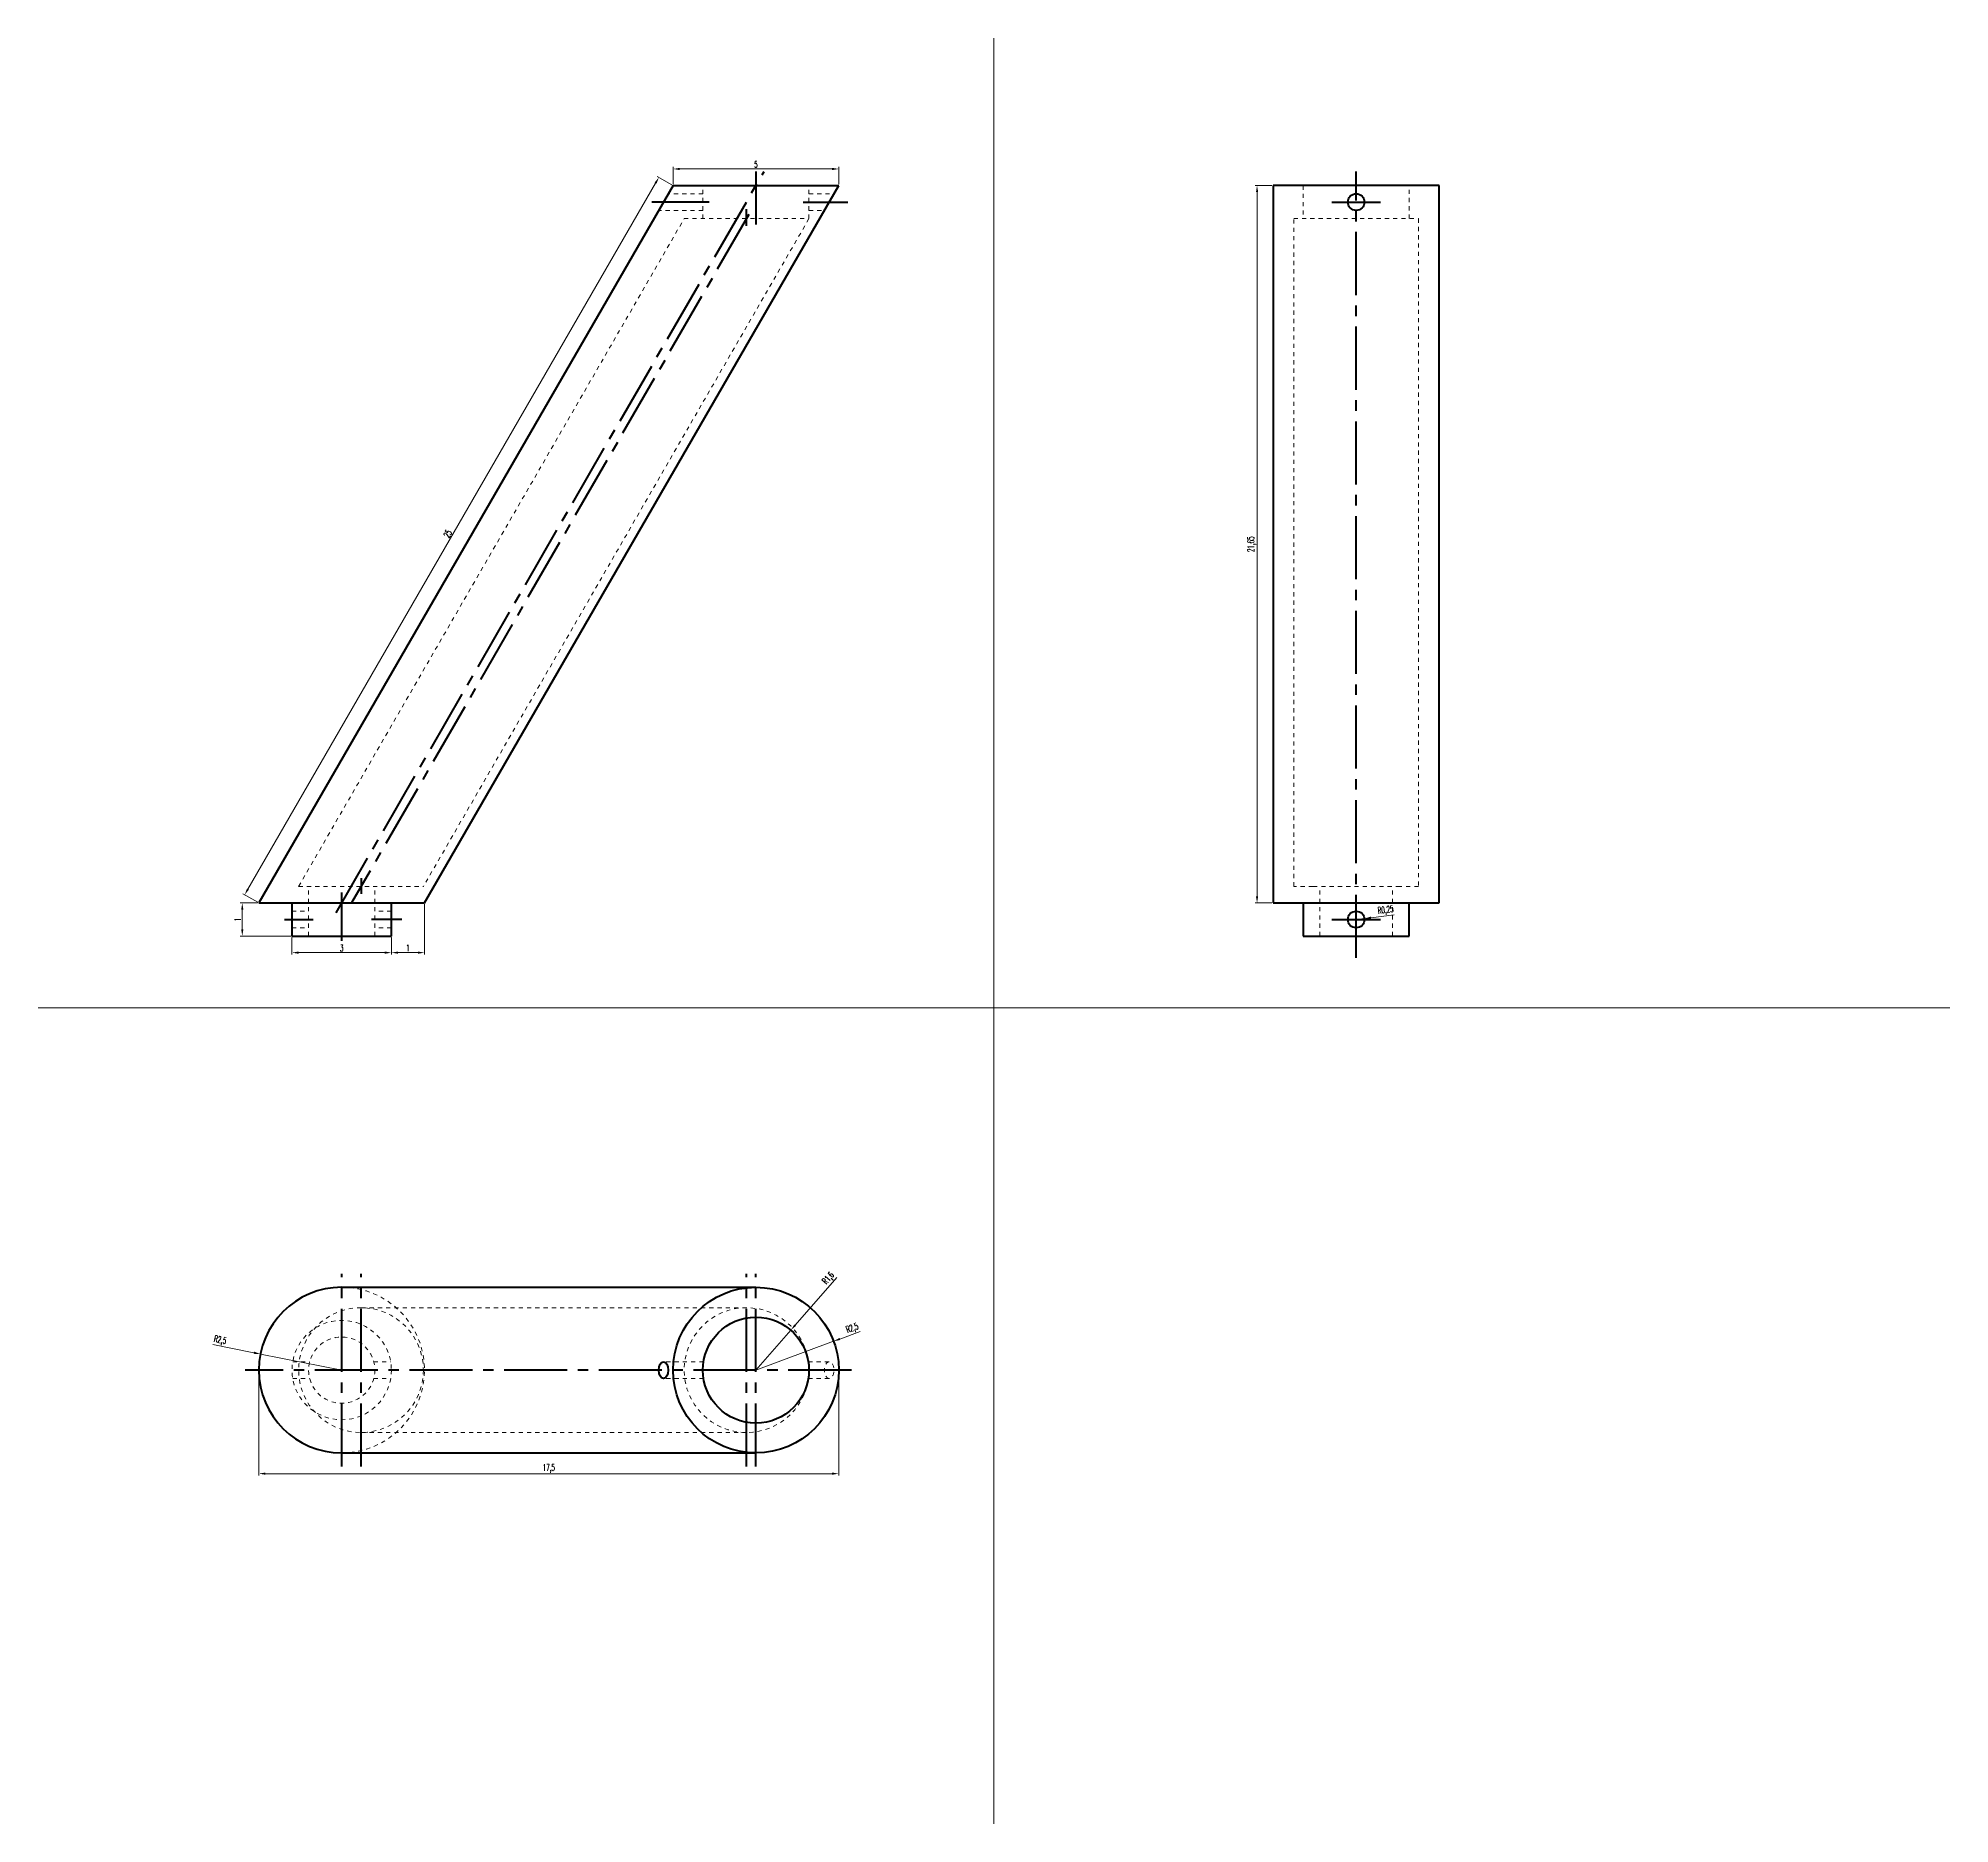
# Model space of a CAD drawing. Header units: millimetres. Extents: x -41.2 to 16.5, y -57.2 to -3.3.
import ezdxf

# ---------------------------------------------------------------- set-up
doc = ezdxf.new("R2010")
doc.units = ezdxf.units.MM
doc.header["$LTSCALE"] = 0.1
doc.linetypes.add('CENTRO2', pattern=[28.575, 19.05, -3.175, 3.175, -3.175])
doc.linetypes.add('JIS_02_1.2', pattern=[2.5, 1.25, -1.25])
for name, color, linetype, lineweight in [('Aristas Ocultas', 1, 'JIS_02_1.2', 20), ('Contorno', 5, 'Continuous', 60), ('Cotas', 6, 'Continuous', 20), ('Ejes', 3, 'CENTRO2', 40), ('Vistas', 8, 'Continuous', 20)]:
    doc.layers.add(name, color=color, linetype=linetype, lineweight=lineweight)
doc.styles.get("Standard").update_dxf_attribs({"font": 'romans.shx', "width": 0.5})
doc.dimstyles.new('ISO-25', dxfattribs={"dimscale": 0.2, "dimtxt": 1, "dimasz": 1, "dimexe": 0.3, "dimexo": 0.2, "dimgap": 0.2, "dimtad": 1, "dimtxsty": 'Standard', "dimcen": 2.5, "dimclrd": 256, "dimclre": 6, "dimclrt": 6, "dimadec": 0, "dimazin": 0, "dimtfac": 1, "dimtmove": 0, "dimatfit": 3, "dimfxl": 1, "dimtfillclr": 6, "dimlwd": 20, "dimlwe": 20, "dimarcsym": 0})

# ---------------------------------------------------------------- blocks, each defined once
blk = doc.blocks.new('*D2')
at = {"layer": 'Cotas', "color": 6, "linetype": 'Continuous', "lineweight": 20}
for p, q in [((-22.068, -7.731), (-22.068, -7.211)), ((-17.068, -7.731), (-17.068, -7.211))]:
    blk.add_line(p, q, dxfattribs=at)
at = {"layer": 'Cotas', "linetype": 'Continuous', "lineweight": 20}
blk.add_line((-21.868, -7.271), (-17.268, -7.271), dxfattribs=at)
at = {"layer": 'Cotas'}
for points in [[(-21.868, -7.238), (-21.868, -7.305), (-22.068, -7.271)], [(-17.268, -7.238), (-17.268, -7.305), (-17.068, -7.271)]]:
    blk.add_solid(points, dxfattribs=at)
at = {"layer": 'Defpoints', "color": 0}
for p in [(-17.068, -7.271), (-22.068, -7.771), (-17.068, -7.771)]:
    blk.add_point(p, dxfattribs=at)
at = {"layer": 'Cotas', "color": 6, "insert": (-19.568, -7.131), "char_height": 0.2, "attachment_point": 5}
blk.add_mtext('5', dxfattribs=at)
blk = doc.blocks.new('*D3')
at = {"layer": 'Cotas', "color": 6, "linetype": 'Continuous', "lineweight": 20}
for p, q in [((-33.568, -30.461), (-33.568, -30.981)), ((-30.568, -30.461), (-30.568, -30.981))]:
    blk.add_line(p, q, dxfattribs=at)
at = {"layer": 'Cotas', "linetype": 'Continuous', "lineweight": 20}
blk.add_line((-33.368, -30.921), (-30.768, -30.921), dxfattribs=at)
at = {"layer": 'Cotas'}
for points in [[(-33.368, -30.887), (-33.368, -30.954), (-33.568, -30.921)], [(-30.768, -30.887), (-30.768, -30.954), (-30.568, -30.921)]]:
    blk.add_solid(points, dxfattribs=at)
at = {"layer": 'Defpoints', "color": 0}
for p in [(-33.568, -30.421), (-30.568, -30.421), (-30.568, -30.921)]:
    blk.add_point(p, dxfattribs=at)
at = {"layer": 'Cotas', "color": 6, "insert": (-32.068, -30.781), "char_height": 0.2, "attachment_point": 5}
blk.add_mtext('3', dxfattribs=at)
blk = doc.blocks.new('*D4')
at = {"layer": 'Cotas', "color": 6, "linetype": 'Continuous', "lineweight": 20}
for p, q in [((-29.568, -29.461), (-29.568, -30.981)), ((-30.568, -30.461), (-30.568, -30.981))]:
    blk.add_line(p, q, dxfattribs=at)
at = {"layer": 'Cotas', "linetype": 'Continuous', "lineweight": 20}
blk.add_line((-29.768, -30.921), (-30.368, -30.921), dxfattribs=at)
at = {"layer": 'Cotas'}
for points in [[(-30.368, -30.887), (-30.368, -30.954), (-30.568, -30.921)], [(-29.768, -30.887), (-29.768, -30.954), (-29.568, -30.921)]]:
    blk.add_solid(points, dxfattribs=at)
at = {"layer": 'Defpoints', "color": 0}
for p in [(-29.568, -29.421), (-30.568, -30.421), (-30.568, -30.921)]:
    blk.add_point(p, dxfattribs=at)
at = {"layer": 'Cotas', "color": 6, "insert": (-30.068, -30.781), "char_height": 0.2, "attachment_point": 5}
blk.add_mtext('1', dxfattribs=at)
blk = doc.blocks.new('*D5')
at = {"layer": 'Cotas', "color": 6, "linetype": 'Continuous', "lineweight": 20}
for p, q in [((-34.608, -29.421), (-35.128, -29.421)), ((-33.608, -30.421), (-35.128, -30.421))]:
    blk.add_line(p, q, dxfattribs=at)
at = {"layer": 'Cotas', "linetype": 'Continuous', "lineweight": 20}
blk.add_line((-35.068, -30.221), (-35.068, -29.621), dxfattribs=at)
at = {"layer": 'Cotas'}
for points in [[(-35.102, -29.621), (-35.035, -29.621), (-35.068, -29.421)], [(-35.102, -30.221), (-35.035, -30.221), (-35.068, -30.421)]]:
    blk.add_solid(points, dxfattribs=at)
at = {"layer": 'Defpoints', "color": 0}
for p in [(-35.068, -29.421), (-34.568, -29.421), (-33.568, -30.421)]:
    blk.add_point(p, dxfattribs=at)
at = {"layer": 'Cotas', "color": 6, "insert": (-35.208, -29.921), "char_height": 0.2, "attachment_point": 5, "rotation": 90}
blk.add_mtext('1', dxfattribs=at)
blk = doc.blocks.new('*D6')
at = {"layer": 'Cotas', "color": 6, "linetype": 'Continuous', "lineweight": 20}
for p, q in [((-3.995, -7.771), (-4.506, -7.771)), ((-3.995, -29.421), (-4.506, -29.421))]:
    blk.add_line(p, q, dxfattribs=at)
at = {"layer": 'Cotas', "linetype": 'Continuous', "lineweight": 20}
blk.add_line((-4.446, -7.971), (-4.446, -29.221), dxfattribs=at)
at = {"layer": 'Cotas'}
for points in [[(-4.479, -7.971), (-4.412, -7.971), (-4.446, -7.771)], [(-4.479, -29.221), (-4.412, -29.221), (-4.446, -29.421)]]:
    blk.add_solid(points, dxfattribs=at)
at = {"layer": 'Defpoints', "color": 0}
for p in [(-3.955, -7.771), (-4.446, -29.421), (-3.955, -29.421)]:
    blk.add_point(p, dxfattribs=at)
at = {"layer": 'Cotas', "color": 6, "insert": (-4.605, -18.596), "char_height": 0.2, "attachment_point": 5, "rotation": 90}
blk.add_mtext('21,65', dxfattribs=at)
blk = doc.blocks.new('*D7')
at = {"layer": 'Cotas', "linetype": 'Continuous', "lineweight": 20}
for p, q in [((-1.455, -29.921), (-1.207, -29.891)), ((-0.306, -29.781), (-1.008, -29.867))]:
    blk.add_line(p, q, dxfattribs=at)
at = {"layer": 'Cotas'}
blk.add_solid([(-1.013, -29.834), (-1.004, -29.9), (-1.207, -29.891)], dxfattribs=at)
at = {"layer": 'Defpoints', "color": 0}
for p in [(-1.455, -29.921), (-1.207, -29.891)]:
    blk.add_point(p, dxfattribs=at)
at = {"layer": 'Cotas', "color": 6, "insert": (-0.564, -29.652), "char_height": 0.2, "attachment_point": 5, "rotation": 6.96195}
blk.add_mtext('R0,25', dxfattribs=at)
blk = doc.blocks.new('*D8')
at = {"layer": 'Cotas', "linetype": 'Continuous', "lineweight": 20}
for p, q in [((-19.568, -43.519), (-17.224, -42.649)), ((-16.42, -42.351), (-17.037, -42.58))]:
    blk.add_line(p, q, dxfattribs=at)
at = {"layer": 'Cotas'}
blk.add_solid([(-17.048, -42.548), (-17.025, -42.611), (-17.224, -42.649)], dxfattribs=at)
at = {"layer": 'Defpoints', "color": 0}
for p in [(-17.224, -42.649), (-19.568, -43.519)]:
    blk.add_point(p, dxfattribs=at)
at = {"layer": 'Cotas', "color": 6, "insert": (-16.655, -42.268), "char_height": 0.2, "attachment_point": 5, "rotation": 20.3544}
blk.add_mtext('R2,5', dxfattribs=at)
blk = doc.blocks.new('*D9')
at = {"layer": 'Cotas', "linetype": 'Continuous', "lineweight": 20}
for p, q in [((-17.124, -40.719), (-18.384, -42.163)), ((-19.568, -43.519), (-18.516, -42.313))]:
    blk.add_line(p, q, dxfattribs=at)
at = {"layer": 'Cotas'}
blk.add_solid([(-18.41, -42.141), (-18.359, -42.185), (-18.516, -42.313)], dxfattribs=at)
at = {"layer": 'Defpoints', "color": 0}
for p in [(-18.516, -42.313), (-19.568, -43.519)]:
    blk.add_point(p, dxfattribs=at)
at = {"layer": 'Cotas', "color": 6, "insert": (-17.37, -40.759), "char_height": 0.2, "attachment_point": 5, "rotation": 48.88089}
blk.add_mtext('R1,6', dxfattribs=at)
blk = doc.blocks.new('*D10')
at = {"layer": 'Cotas', "linetype": 'Continuous', "lineweight": 20}
for p, q in [((-35.958, -42.749), (-34.717, -42.995)), ((-32.068, -43.519), (-34.521, -43.033))]:
    blk.add_line(p, q, dxfattribs=at)
at = {"layer": 'Cotas'}
blk.add_solid([(-34.71, -42.962), (-34.723, -43.027), (-34.521, -43.033)], dxfattribs=at)
at = {"layer": 'Defpoints', "color": 0}
for p in [(-34.521, -43.033), (-32.068, -43.519)]:
    blk.add_point(p, dxfattribs=at)
at = {"layer": 'Cotas', "color": 6, "insert": (-35.739, -42.63), "char_height": 0.2, "attachment_point": 5, "rotation": 348.8085}
blk.add_mtext('R2,5', dxfattribs=at)
blk = doc.blocks.new('*D11')
at = {"layer": 'Cotas', "color": 6, "linetype": 'Continuous', "lineweight": 20}
for p, q in [((-34.568, -43.559), (-34.568, -46.704)), ((-17.068, -43.559), (-17.068, -46.704))]:
    blk.add_line(p, q, dxfattribs=at)
at = {"layer": 'Cotas', "linetype": 'Continuous', "lineweight": 20}
blk.add_line((-34.368, -46.644), (-17.268, -46.644), dxfattribs=at)
at = {"layer": 'Cotas'}
for points in [[(-34.368, -46.61), (-34.368, -46.677), (-34.568, -46.644)], [(-17.268, -46.61), (-17.268, -46.677), (-17.068, -46.644)]]:
    blk.add_solid(points, dxfattribs=at)
at = {"layer": 'Defpoints', "color": 0}
for p in [(-34.568, -43.519), (-17.068, -43.519), (-17.068, -46.644)]:
    blk.add_point(p, dxfattribs=at)
at = {"layer": 'Cotas', "color": 6, "insert": (-25.818, -46.485), "char_height": 0.2, "attachment_point": 5}
blk.add_mtext('17,5', dxfattribs=at)
blk = doc.blocks.new('*D12')
at = {"layer": 'Cotas', "color": 6, "linetype": 'Continuous', "lineweight": 20}
for p, q in [((-22.103, -7.751), (-22.548, -7.494)), ((-34.603, -29.401), (-35.048, -29.144))]:
    blk.add_line(p, q, dxfattribs=at)
at = {"layer": 'Cotas', "linetype": 'Continuous', "lineweight": 20}
blk.add_line((-34.896, -29.001), (-22.596, -7.697), dxfattribs=at)
at = {"layer": 'Cotas'}
for points in [[(-22.625, -7.68), (-22.567, -7.714), (-22.496, -7.524)], [(-34.925, -28.984), (-34.867, -29.018), (-34.996, -29.174)]]:
    blk.add_solid(points, dxfattribs=at)
at = {"layer": 'Defpoints', "color": 0}
for p in [(-22.496, -7.524), (-22.068, -7.771), (-34.568, -29.421)]:
    blk.add_point(p, dxfattribs=at)
at = {"layer": 'Cotas', "color": 6, "insert": (-28.868, -18.279), "char_height": 0.2, "attachment_point": 5, "rotation": 60}
blk.add_mtext('25', dxfattribs=at)

msp = doc.modelspace()

# ---------------------------------------------------------------- linework, layer by layer
at = {"layer": 'Aristas Ocultas'}
for p, q in [((-21.168, -8.021), (-22.213, -8.021)), ((-21.168, -8.771), (-21.168, -7.771)), ((-17.968, -8.771), (-17.968, -7.771)), ((-17.968, -8.021), (-17.213, -8.021)), ((-3.055, -7.771), (-3.055, -8.771)), ((0.145, -8.771), (0.145, -7.771)), ((-21.168, -8.521), (-22.501, -8.521)), ((-17.968, -8.521), (-17.501, -8.521)), ((-33.368, -28.921), (-21.734, -8.771)), ((-17.968, -8.771), (-29.602, -28.921)), ((-21.734, -8.771), (-17.968, -8.771)), ((-3.338, -28.921), (-3.338, -8.771)), ((-3.338, -8.771), (0.428, -8.771)), ((0.428, -8.771), (0.428, -28.921)), ((-33.368, -28.921), (-29.602, -28.921)), ((-33.068, -30.421), (-33.068, -28.921)), ((-31.068, -30.421), (-31.068, -28.921)), ((-2.755, -28.921), (-3.338, -28.921)), ((-2.755, -28.921), (-0.155, -28.921)), ((-2.555, -30.421), (-2.555, -28.921)), ((-0.355, -30.421), (-0.355, -28.921)), ((0.428, -28.921), (-0.155, -28.921)), ((-33.568, -29.671), (-33.068, -29.671)), ((-30.568, -29.671), (-31.068, -29.671)), ((-33.568, -30.171), (-33.068, -30.171)), ((-30.568, -30.171), (-31.068, -30.171)), ((-19.851, -41.636), (-31.485, -41.636)), ((-33.547, -43.269), (-33.036, -43.269)), ((-33.547, -43.769), (-33.036, -43.769)), ((-31.1, -43.269), (-30.589, -43.269)), ((-31.1, -43.769), (-30.589, -43.769)), ((-21.149, -43.269), (-22.357, -43.269)), ((-21.149, -43.769), (-22.357, -43.769)), ((-17.988, -43.269), (-17.357, -43.269)), ((-17.988, -43.769), (-17.357, -43.769)), ((-19.851, -45.402), (-31.485, -45.402))]:
    msp.add_line(p, q, dxfattribs=at)
for centre, radius in [((-32.068, -43.519), 1.5), ((-31.485, -43.519), 1.883), ((-19.851, -43.519), 1.883), ((-32.068, -43.519), 1)]:
    msp.add_circle(centre, radius, dxfattribs=at)
msp.add_arc((-32.068, -43.519), 2.5, 270, 90, dxfattribs=at)
msp.add_ellipse((-17.357, -43.519), major_axis=(0, -0.25), ratio=0.57735, dxfattribs=at)
at = {"layer": 'Contorno'}
for p, q in [((-22.068, -7.771), (-34.568, -29.421)), ((-29.568, -29.421), (-17.068, -7.771)), ((-22.068, -7.771), (-17.068, -7.771)), ((-3.955, -7.771), (-3.955, -29.421)), ((1.045, -7.771), (-3.955, -7.771)), ((1.045, -29.421), (1.045, -7.771)), ((-34.568, -29.421), (-33.568, -29.421)), ((-33.568, -29.421), (-33.568, -30.421)), ((-33.568, -29.421), (-30.568, -29.421)), ((-30.568, -30.421), (-30.568, -29.421)), ((-30.568, -29.421), (-29.568, -29.421)), ((-3.955, -29.421), (-3.055, -29.421)), ((-3.055, -29.421), (-3.055, -30.421)), ((-3.055, -29.421), (0.145, -29.421)), ((0.145, -30.421), (0.145, -29.421)), ((0.145, -29.421), (1.045, -29.421)), ((-33.568, -30.421), (-30.568, -30.421)), ((-3.055, -30.421), (0.145, -30.421)), ((-32.068, -41.019), (-19.568, -41.019)), ((-32.068, -46.019), (-19.568, -46.019))]:
    msp.add_line(p, q, dxfattribs=at)
for centre, radius in [((-1.455, -8.271), 0.25), ((-1.455, -29.921), 0.25), ((-19.568, -43.519), 2.5), ((-19.568, -43.519), 1.6)]:
    msp.add_circle(centre, radius, dxfattribs=at)
msp.add_arc((-32.068, -43.519), 2.5, 90, 270, dxfattribs=at)
msp.add_ellipse((-22.357, -43.519), major_axis=(0, 0.25), ratio=0.57735, dxfattribs=at)
at = {"layer": 'Defpoints'}
msp.add_line((-12.384, -37.849), (-12.384, -37.849), dxfattribs=at)
at = {"layer": 'Ejes'}
for p, q in [((-32.239, -29.718), (-19.321, -7.343)), ((-19.568, -7.343), (-19.568, -8.947)), ((-1.455, -31.08), (-1.455, -7.351)), ((-19.781, -8.65), (-31.774, -29.421)), ((-20.977, -8.271), (-22.711, -8.271)), ((-19.851, -8.987), (-19.851, -8.488)), ((-18.138, -8.271), (-16.793, -8.271)), ((-2.188, -8.271), (-0.723, -8.271)), ((-31.485, -28.674), (-31.485, -29.145)), ((-32.068, -30.569), (-32.068, -29.101)), ((-33.796, -29.921), (-32.925, -29.921)), ((-30.256, -29.921), (-31.168, -29.921)), ((-2.193, -29.921), (-0.717, -29.921)), ((-32.068, -46.429), (-32.068, -40.615)), ((-31.485, -46.429), (-31.485, -40.615)), ((-19.851, -46.429), (-19.851, -40.615)), ((-19.568, -46.429), (-19.568, -40.615)), ((-16.689, -43.519), (-34.979, -43.519))]:
    msp.add_line(p, q, dxfattribs=at)
at = {"layer": 'Vistas'}
for p, q in [((-12.384, -3.326), (-12.384, -57.209)), ((-41.226, -32.59), (16.458, -32.59))]:
    msp.add_line(p, q, dxfattribs=at)

# ---------------------------------------------------------------- dimensions: what is measured, and where the dimension line sits
at = {"layer": 'Cotas'}
dim = msp.add_aligned_dim(p1=(-34.568, -29.421), p2=(-22.068, -7.771), distance=0.494, dimstyle='ISO-25', dxfattribs=at)
dim.commit()
dim.dimension.update_dxf_attribs({"geometry": '*D12', "text_midpoint": (-28.868, -18.279)})
for base, p1, p2, picture, middle in [((-17.068, -7.271), (-22.068, -7.771), (-17.068, -7.771), '*D2', (-19.568, -7.131)), ((-30.568, -30.921), (-29.568, -29.421), (-30.568, -30.421), '*D4', (-30.068, -30.781)), ((-30.568, -30.921), (-33.568, -30.421), (-30.568, -30.421), '*D3', (-32.068, -30.781)), ((-17.068, -46.644), (-34.568, -43.519), (-17.068, -43.519), '*D11', (-25.818, -46.485))]:
    dim = msp.add_linear_dim(base=base, p1=p1, p2=p2, dimstyle='ISO-25', dxfattribs=at)
    dim.commit()
    dim.dimension.update_dxf_attribs({"geometry": picture, "text_midpoint": middle})
for base, p1, p2, picture, middle in [((-4.446, -29.421), (-3.955, -7.771), (-3.955, -29.421), '*D6', (-4.605, -18.596)), ((-35.068, -29.421), (-33.568, -30.421), (-34.568, -29.421), '*D5', (-35.208, -29.921))]:
    dim = msp.add_linear_dim(base=base, p1=p1, p2=p2, angle=90, dimstyle='ISO-25', dxfattribs=at)
    dim.commit()
    dim.dimension.update_dxf_attribs({"geometry": picture, "text_midpoint": middle})
for center, mpoint, picture, middle in [((-1.455, -29.921), (-1.207, -29.891), '*D7', (-0.544, -29.81)), ((-19.568, -43.519), (-18.516, -42.313), '*D9', (-17.25, -40.864)), ((-19.568, -43.519), (-17.224, -42.649), '*D8', (-16.6, -42.418)), ((-32.068, -43.519), (-34.521, -43.033), '*D10', (-35.77, -42.786))]:
    dim = msp.add_radius_dim(center=center, mpoint=mpoint, dimstyle='ISO-25', dxfattribs=at)
    dim.commit()
    dim.dimension.update_dxf_attribs({"geometry": picture, "text_midpoint": middle, "dimtype": 164})

doc.saveas('drawing.dxf')
